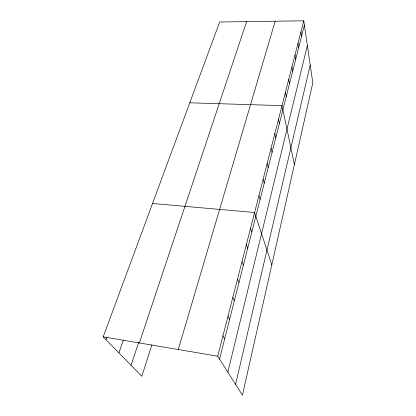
<?xml version="1.0" encoding="UTF-8"?>
<svg xmlns="http://www.w3.org/2000/svg" width="416" height="416" viewBox="0 0 416 416"><rect width="100%" height="100%" fill="white"/><g stroke="black" fill="none" stroke-linecap="round" stroke-linejoin="round"><path stroke-width="0.62" d="M235.576 384.379L310.216 65.042M227.828 372.148L307.362 45.484M219.544 359.065L304.398 25.168M303.763 20.8L312.806 82.815L242.434 395.2L217.729 356.2L303.763 20.8L219.684 21.996L103.194 336.851L141.814 376.303L151.923 344.843M178.272 349.534L275.174 21.206M131.03 365.284L138.674 342.425M139.365 342.961L246.6 21.611M118.898 352.898L123.313 340.283M106.007 339.721L106.886 337.319M189.79 102.804L282.006 105.617L294.403 164.502M152.537 203.481L254.587 212.503L271.809 264.8M103.194 336.851L217.729 356.2M222.945 335.852L224.676 338.868M227.973 316.264L229.616 319.42M232.814 297.388L234.385 300.674M237.479 279.193L238.976 282.594M241.982 261.638L243.412 265.143M246.329 244.691L247.692 248.295M250.531 228.322L251.831 232.014M258.934 195.562L260.114 199.42M263.125 179.228L264.248 183.16M267.166 163.472L268.237 167.466M271.066 148.257L272.09 152.308M274.836 133.562L275.808 137.665M278.481 119.356L279.406 123.51M285.412 92.326L286.255 96.559M288.714 79.456L289.52 83.72M291.912 66.992L292.682 71.282M295.012 54.907L295.745 59.223M298.017 43.191L298.719 47.528M300.934 31.829L301.6 36.182"/></g></svg>
